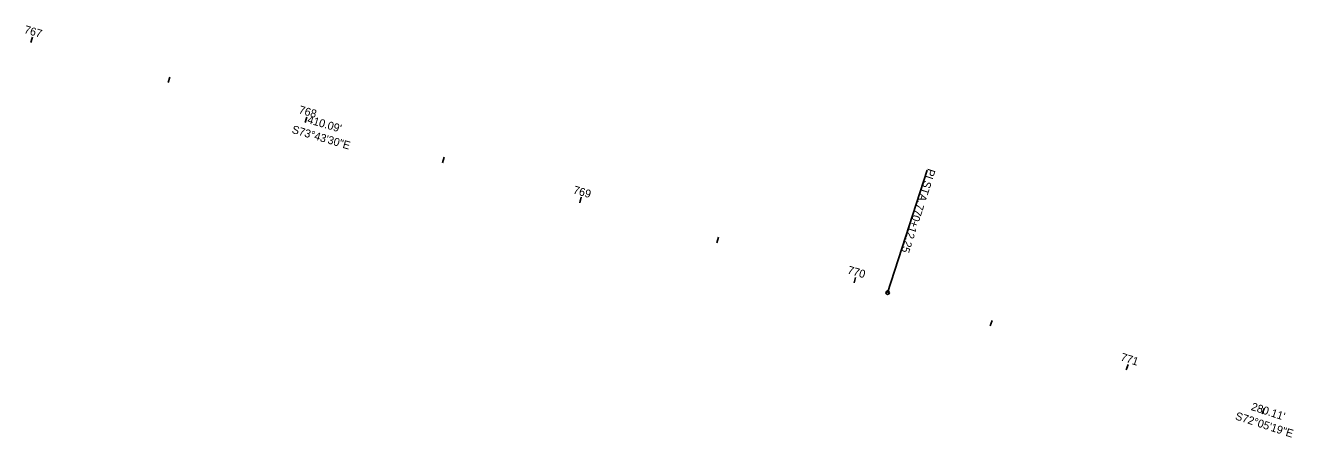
# Model space of a CAD drawing. Extents: x 144928 to 152344, y 329903 to 333202.
# Drawn here: x 148647.6 to 149091.3, y 331174.9 to 331319.1 of the extents above; entities that cross this region are included whole.
import ezdxf

# ---------------------------------------------------------------- set-up
doc = ezdxf.new("R2010")
doc.units = 0
for name, color, linetype in [('GE_P_Alignment_500_Bearings', 7, 'Continuous'), ('GE_P_Alignment_500_Cardinal_Points', 7, 'Continuous'), ('GE_P_Alignment_500_Distances', 7, 'Continuous'), ('GE_P_Alignment_500_Stations', 7, 'Continuous'), ('SC_Scratch1', 7, 'Continuous')]:
    doc.layers.add(name, color=color, linetype=linetype)

msp = doc.modelspace()

# ---------------------------------------------------------------- linework, layer by layer
at = {"layer": 'GE_P_Alignment_500_Cardinal_Points'}
msp.add_line((148949.3, 331225.55), (148963.14, 331268.37), dxfattribs=at)
msp.add_circle((148949.3, 331225.55), 0.6, dxfattribs=at)
at = {"layer": 'GE_P_Alignment_500_Stations'}
for p, q in [((148649.56, 331313.06), (148649.9, 331314.21)), ((148745.55, 331285.03), (148745.89, 331286.19)), ((148841.55, 331257.01), (148841.88, 331258.16)), ((148937.54, 331228.98), (148938.1, 331230.9)), ((149032.8, 331198.56), (149033.17, 331199.71))]:
    msp.add_line(p, q, dxfattribs=at)
at = {"layer": 'SC_Scratch1'}
for p, q in [((148649.56, 331313.06), (148650.12, 331314.98)), ((148697.56, 331299.05), (148698.12, 331300.97)), ((148745.55, 331285.03), (148746.11, 331286.95)), ((148793.55, 331271.02), (148794.11, 331272.94)), ((148949.3, 331225.55), (148963.14, 331268.37)), ((148841.55, 331257.01), (148842.11, 331258.93)), ((148889.54, 331243), (148890.1, 331244.92)), ((148937.54, 331228.98), (148938.1, 331230.9)), ((148985.22, 331213.94), (148985.83, 331215.84)), ((149032.8, 331198.56), (149033.41, 331200.47)), ((149080.37, 331183.19), (149080.99, 331185.09))]:
    msp.add_line(p, q, dxfattribs=at)
msp.add_circle((148949.3, 331225.55), 0.6, dxfattribs=at)

# ---------------------------------------------------------------- texts
at = {"layer": 'GE_P_Alignment_500_Bearings'}
for s, rotation, p in [('S73°43\'30"E', 343.7251, (148740.63, 331281.47)), ('S72°05\'19"E', 342.0885, (149070.68, 331181.27))]:
    msp.add_text(s, height=2.8, rotation=rotation, dxfattribs=at).set_placement(p)
at = {"layer": 'GE_P_Alignment_500_Cardinal_Points'}
for s, p in [('PI', (148963.44, 331269.17)), (' STA. ', (148962.4, 331265.94)), ('770+12.25', (148959.49, 331256.95))]:
    msp.add_text(s, height=2.8, rotation=252.0885, dxfattribs=at).set_placement(p)
at = {"layer": 'GE_P_Alignment_500_Distances'}
for s, rotation, p in [("410.09'", 343.7251, (148746.07, 331284.93)), ("280.11'", 342.0885, (149076.23, 331184.57))]:
    msp.add_text(s, height=2.8, rotation=rotation, dxfattribs=at).set_placement(p)
at = {"layer": 'GE_P_Alignment_500_Stations'}
msp.add_text('770', height=2.8, rotation=343.7251, dxfattribs=at).set_placement((148935.03, 331232.32))
at = {"layer": 'SC_Scratch1'}
for s, rotation, p in [('767', 343.7251, (148646.98, 331316.42)), ('768', 343.7251, (148743.05, 331288.37)), ('S73°43\'30"E', 343.7251, (148740.63, 331281.47)), ('PI', 252.0885, (148963.44, 331269.17)), (' STA. ', 252.0885, (148962.4, 331265.94)), ('769', 343.7251, (148839.06, 331260.34)), ('770+12.25', 252.0885, (148959.49, 331256.95)), ('770', 343.7251, (148935.03, 331232.32)), ('771', 342.0885, (149030.57, 331201.91)), ('S72°05\'19"E', 342.0885, (149070.68, 331181.27))]:
    msp.add_text(s, height=2.8, rotation=rotation, dxfattribs=at).set_placement(p)

doc.saveas('drawing.dxf')
